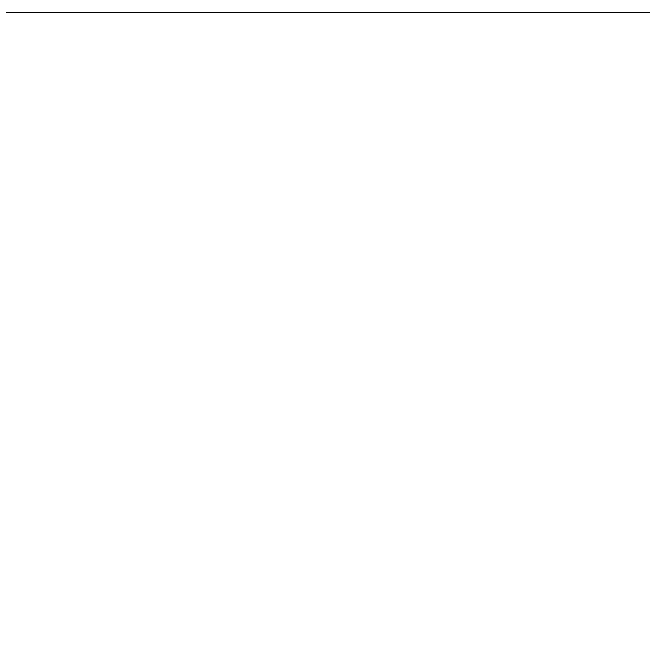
# Model space of a CAD drawing. Header units: centimetres. Extents: x -292707 to 138715, y -53922 to 66277.
# Drawn here: x 41609 to 42912, y -8594 to -7292 of the extents above; entities that cross this region are included whole.
import ezdxf
from ezdxf.xclip import XClip

# ---------------------------------------------------------------- set-up
doc = ezdxf.new("R2010")
doc.units = ezdxf.units.CM
doc.header["$XCLIPFRAME"] = 0
doc.layers.add('A-ALINE-2', color=101, linetype='Continuous')
doc.layers.add('A-TEXT', color=254, linetype='Continuous')
doc.layers.add('A-FILL-1', color=250, linetype='Continuous', lineweight=0, true_color=0x333333)
doc.layers.add('A-FILL-4', color=9, linetype='Continuous', lineweight=0, true_color=0x808080)

# ---------------------------------------------------------------- blocks, each defined once
blk = doc.blocks.new('hgfhgfh')
at = {"layer": 'A-ALINE-2', "ltscale": 0.14}
blk.add_arc((48104.3, -28947.4), 4890.2, 273.0231, 87.0365, dxfattribs=at)
at = {"layer": 'A-FILL-4', "ltscale": 0.14}
for radius, start, end in [(4885.2, 273.0247, 87.035), (4890.2, 273.0231, 87.0365), (4758.2, 273.0648, 86.9957), (4763.2, 273.0632, 86.9973)]:
    blk.add_arc((48104.3, -28947.4), radius, start, end, dxfattribs=at)
blk = doc.blocks.new('jhgkjhkjhkjh')
at = {"layer": 'A-FILL-1', "ltscale": 0.25}
blk.add_lwpolyline([(-1286.611, 931.53), (-933.611, 931.53), (-933.611, 1218.53), (-1286.611, 1218.53)], close=True, dxfattribs=at)

msp = doc.modelspace()

# ---------------------------------------------------------------- block references
ref = msp.add_blockref('hgfhgfh', (-9005.7, 15722.1))
XClip(ref).set_block_clipping_path([(48362.687147392, -25432.3014289812), (50780.4761815135, -26551.4786331264), (51847.2929405713, -25596.3681012243), (50073.4422824412, -24073.3539977892), (48362.6871473952, -23914.9448532306)])
at = {"layer": 'A-TEXT', "xscale": 15, "yscale": 15, "zscale": 15}
msp.add_blockref('jhgkjhkjhkjh', (57364.4, -25570.2), dxfattribs=at)

doc.saveas('drawing.dxf')
